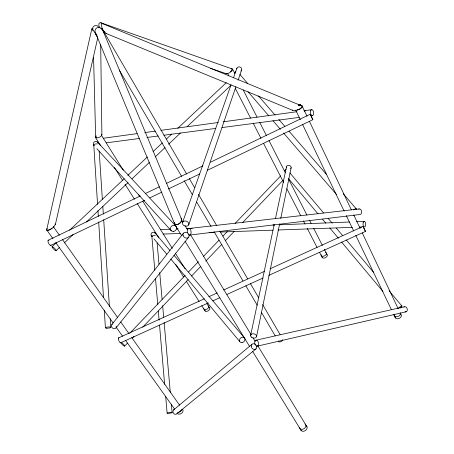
<?xml version="1.0" encoding="UTF-8"?>
<svg xmlns="http://www.w3.org/2000/svg" width="454" height="454" viewBox="0 0 454 454"><rect width="100%" height="100%" fill="white"/><g stroke="black" fill="none" stroke-linecap="round" stroke-linejoin="round"><path stroke-width="0.68" d="M97.638 37.557L94.057 31.439L91.81 28.835L46.785 229.457L47.046 230.223C50.388 230.008 54.298 227.477 55.343 224.248L55.059 223.964M92.866 30.503C91.203 26.287 96.447 23.324 98.785 27.376M256.572 336.482L279.613 223.958M280.754 218.397L291.139 167.696M250.614 335.41L274.216 224.503M275.544 218.266L286.457 166.97M55.337 224.724L97.565 38.601M188.733 224.781A3.303 2.52 19 0 0 184.948 220.984A3.303 2.52 19 0 0 183.28 225.025A3.303 2.52 19 0 0 188.733 224.781L235.881 86.799M238.168 80.103L241.602 70.058M100.692 44.407L101.889 134.946C100.981 137.017 98.121 138.305 95.959 137.636L95.652 136.949L93.564 57.295M95.652 136.949L96.174 136.001M182.57 222.426L231.012 84.904M233.594 77.56L236.886 68.213M111.832 324.587L183.371 233.271M116.201 327.709L188.722 237.13M124.617 346.158L127.546 343.082M132.437 337.963L133.902 336.425M142.704 327.209L188.172 279.585M191.594 275.998L200.884 266.271M205.77 261.152L221.904 244.252M225.326 240.665L234.128 231.449M242.436 222.744L283.018 180.238M129.759 333.247L185.141 275.499M188.575 271.923L198.375 261.703M203.279 256.589L218.964 240.24M222.886 236.148L227.295 231.551M235.138 223.374L280.72 175.846M56.058 250.699L59.656 247.294M64.281 242.918L73.015 234.65M86.379 222.012L128.011 182.627M132.125 178.734L149.599 162.203M155.251 156.857L165.018 147.618M168.616 144.213L180.437 133.033M187.116 126.711L230.808 85.38M52.062 246.664L56.188 242.788M69.587 230.172L124.209 178.757M127.818 175.363L147.402 156.931M153.066 151.591L162.345 142.862M166.465 138.981L171.623 134.129M177.803 128.312L226.245 82.713M173.638 409.922L251.936 344.297M176.941 413.747L255.999 348.859M48.249 240.228L140.275 195.969M145.388 193.512L159.45 186.753M166.476 183.371L202.904 165.852M210.577 162.169L310.269 114.226L311.518 116.814M50.689 245.432L144.684 200.345M149.803 197.893L161.953 192.065M168.343 188.995L199.675 173.967M207.353 170.284L312.857 119.68L310.269 114.226M118.46 337.952L204.3 298.806M208.817 296.746L217.205 292.915M223.657 289.975L264.319 271.43M270.13 268.779L363.069 226.393L365.453 231.427L268.847 275.379M120.719 342.776L208.312 302.926M212.818 300.871L219.901 297.648M226.989 294.425L263.053 278.018M257.509 346.107L406.126 311.784M255.784 340.256L404.412 306.785M103.376 138.243L137.034 133.629M144.752 132.568L155.268 131.127M160.881 130.36L218.385 122.478M223.294 121.803L296.933 111.707M303.942 110.748L311.66 109.686M106.31 142.84L139.27 138.493M146.988 137.477L158.208 135.996M163.82 135.252L215.718 128.408M222.029 127.574L299.18 117.399M311.104 115.827L312.505 115.639M189.568 235.07L359.971 214.504A2.803 2.071 82.5 0 0 361.594 211.093A2.803 2.071 82.5 0 0 358.717 209.112M187.451 232.891A3.292 1.907 83.4 0 1 188.773 228.532L359.233 208.942M299.254 104.84L102.383 23.568L101.554 23.92C101.185 27.444 103.126 31.457 106.06 33.431L106.548 33.409M160.353 229.571L170.267 229.174M176.64 228.918L178.059 228.861M186.56 228.521L192.224 228.294M272.973 225.065L274.386 225.008M279.346 224.809L349.466 222.006M356.549 221.722L364.341 221.41M163.128 234.071L180.136 233.464M209.192 232.437L214.861 232.232M220.531 232.034L272.973 230.172M277.933 229.996L352.344 227.352M359.432 227.102L361.56 227.028M231.256 68.809L232.363 69.292C231.705 71.755 228.924 73.559 226.455 73.769L210.412 68.293M231.812 68.809L100.811 22.745L99.999 22.7L98.927 23.551L98.819 25.43L99.687 27.825M104.965 32.064L103.234 31.649M301.218 105.72L302.211 106.27L302.216 106.747C300.139 109.476 296.059 110.986 292.699 110.339L106.06 33.431M100.811 22.745L102.718 23.767M300.565 105.379L301.87 105.918M226.455 73.769L225.916 73.27M102.383 23.568L103.001 23.892M95.493 34.362L96.486 35.032M292.37 109.987L292.699 110.339M97.377 141.994L175.755 225.956M101.571 134.265L101.889 134.946M96.861 148.708L171.26 230.757M239.877 74.45L247.759 83.553M258.422 95.868L275.113 115.134M278.824 119.419L284.851 126.377M289.022 131.195L326.579 174.557M343.269 193.83L356.254 208.817M248.037 91.736L268.819 115.872M272.973 120.696L280.362 129.276M283.597 133.033L336.698 194.709M154.763 232.698L169.909 250.46M174.041 255.307L244.28 337.674M289.885 172.895L323.577 212.943M328.134 218.351L332.232 223.22M336.329 228.095L342.702 235.671M346.345 239.996L373.665 272.468M389.146 290.866L401.898 306.019M288.534 178.666L318.021 213.896M322.561 219.316L325.734 223.107M329.82 227.987L338.44 238.282M341.612 242.078L382.898 291.394M151.273 235.643L152.181 236.727M153.997 238.9L166.703 254.115M170.789 259.007L239.763 341.59M97.077 35.293C90.834 29.05 100.379 23.33 103.291 31.479L181.373 218.743C182.593 222.21 176.912 226.716 174.421 223.391L95.578 32.966M46.796 230.059L52.976 238.713M55.859 242.754L113.114 322.953M115.997 326.988L122.586 336.221M125.474 340.262L174.489 408.918M180.947 218.141L181.373 218.743M53.249 226.535L59.383 235.206M62.243 239.252L117.433 317.301M120.702 321.926L128.879 333.491M131.739 337.538L179.568 405.178M95.55 137.613L100.459 145.388M114.442 167.515L122.756 180.669M125.026 184.262L134.475 199.21M137.119 203.398L158.662 237.482M175.664 264.393L183.603 276.951M186.248 281.134L199.096 301.467M201.741 305.656L205.146 311.035M101.486 135.366L123.329 170.222M138.771 194.862L139.526 196.066M142.914 201.474L172.287 248.349M175.301 253.156L185.096 268.779M206.939 303.635L209.578 307.84M174.705 224.372L181.753 235.859M185.09 241.301L249.626 346.504M252.589 351.339L301.178 430.545M182.883 222.125L181.413 219.702A4.109 2.003 -31.4 0 1 178.138 224.259A4.109 2.003 -31.4 0 1 174.659 222.676M184.988 225.61L187.564 229.855M190.504 234.701L251.147 334.751M252.986 337.782L255.193 341.419M257.764 345.664L307.017 426.913M119.237 70.024L181.628 176.368M184.137 180.647L192.388 194.698M196.69 202.036L211.031 226.478M214.26 231.983L242.947 280.873M245.813 285.759L257.287 305.321M261.589 312.653L275.215 335.875M101.906 28.409L186.719 174.126M189.216 178.416L194.556 187.598M198.477 194.335L216.654 225.559M219.861 231.069L247.657 278.824M250.506 283.722L258.701 297.807M262.622 304.543L280.084 334.541M312.857 119.68L311.609 117.087M227.573 73.366L228.873 75.886M235.354 88.496L250.585 118.125M253.179 123.17L260.954 138.3M263.547 143.345L283.642 182.434M286.883 188.739L300.815 215.849M303.408 220.888L305.031 224.043M307.296 228.453L317.023 247.368M319.616 252.413L322.204 257.458M232.59 69.087L234.837 73.508M243.208 89.943L257.043 117.121M259.62 122.177L266.379 135.451M268.95 140.507L285.362 172.741M288.579 179.063L306.927 215.088M309.497 220.145L311.109 223.306M313.68 228.362L322.368 245.427M324.304 249.218L327.198 254.91M295.73 110.146L300.327 119.731M302.472 124.209L344.155 211.133M346.3 215.605L353.66 230.944M355.805 235.416L391.359 309.56M393.811 314.673L395.343 317.868M364.136 228.674L363.069 226.393M364.386 229.145L365.447 231.404M302.148 105.969L307.006 116.23M309.435 121.354L351.339 209.827M353.774 214.952L360.147 228.419M362.275 232.902L398.107 308.55M400.229 313.039L401.143 314.962M103.291 31.479L103.665 32.767M91.81 28.835L91.901 29.198M174.245 222.625L174.421 223.391M157.118 242.998L158.979 264.12M159.723 272.565L162.084 299.317M162.646 305.65L163.701 317.618M164.138 322.544L170.284 392.233M171.345 404.202L172.089 412.646A2.497 0.301 -6 0 1 168.366 413.293A2.497 0.301 -6 0 1 168.36 412.771A2.497 0.301 -6 0 1 172.089 412.646M151.874 236.364L154.791 270.175M155.523 278.631L157.771 304.691M158.315 311.03L159.104 320.184M159.53 325.115L164.632 384.283M165.665 396.257L167.123 413.163M99.182 151.108L102.349 199.232M102.814 206.309L103.33 214.089M103.699 219.753L109.431 306.796M110.226 318.827L110.782 327.317M92.809 28.392L92.888 29.663M93.791 145.132L97.565 204.385M97.968 210.735L98.325 216.376M98.683 222.023L103.484 297.501M104.289 310.196L105.413 327.833M181.628 409.746A3.15 2.003 -38.3 0 1 178.042 412.397M304.957 423.962A3.473 2.542 -33 0 1 304.038 428.678A3.473 2.542 -33 0 1 299.515 427.339M325.535 252.532A2.809 1.646 -26.2 0 1 325.983 254.649A2.809 1.646 -26.2 0 1 322.771 256.289A2.809 1.646 -26.2 0 1 321.211 254.739M208.153 305.877A2.741 1.578 -32.8 0 1 207.041 309.123A2.741 1.578 -32.8 0 1 203.835 308.516M400.19 312.954A3.257 2.179 -22.4 0 1 397.653 316.597A3.257 2.179 -22.4 0 1 394.197 314.736M300.276 105.101A0.664 0.329 -9.7 0 1 299.969 105.481A0.664 0.329 -9.7 0 1 299.237 105.561M300.242 104.726A1.061 0.528 -9.7 0 1 300.417 105.487A1.061 0.528 -9.7 0 1 298.868 105.708A1.061 0.528 -9.7 0 1 298.959 104.908M306.144 425.92A3.467 2.548 -33 0 1 305.61 430.381A3.467 2.548 -33 0 1 300.837 429.972M209.226 307.585A2.741 1.583 -32.9 0 1 208.119 310.837A2.741 1.583 -32.9 0 1 204.913 310.224M96.322 137.795A3.127 1.152 -31.6 0 1 96.1 136.047M304.566 111.037A1.044 0.885 8.2 0 1 305.661 110.538M304.668 111.026A1.044 0.885 8.2 0 1 305.888 110.793M182.463 409.434A3.144 2.003 -38.4 0 1 181.748 413.089A3.144 2.003 -38.4 0 1 177.786 413.532M52.051 228.09A3.655 1.515 -34.5 0 1 47.92 230.416A3.655 1.515 -34.5 0 1 47.108 228.555M94.233 145.615A2.497 1.033 -3.1 0 1 94.375 144.349A2.497 1.033 -3.1 0 1 97.343 143.946M94.018 145.569A2.457 2.321 -38.5 0 1 94.466 141.807A2.457 2.321 -38.5 0 1 98.013 143.016M188.773 228.532A3.292 1.907 83.4 0 1 191.1 232.403A3.292 1.907 83.4 0 1 188.569 234.758M116.599 326.505A2.69 2.429 38.7 0 1 112.921 328.333A2.69 2.429 38.7 0 1 112.263 324.122M353.553 209.924A2.803 0.874 -39.9 0 1 355.692 208.709A2.803 0.874 -39.9 0 1 356.231 209.402M234.36 72.918A2.542 1.277 -41.6 0 1 235.904 71.749M50.984 244.933A2.877 0.953 63.9 0 1 49.548 244.723A2.877 0.953 63.9 0 1 47.976 241.375A2.877 0.953 63.9 0 1 48.873 240.433M236.755 68.781A2.531 2.23 19.8 0 1 240.376 67.198A2.531 2.23 19.8 0 1 240.87 70.966M326.466 254.359A2.803 1.651 -26.2 0 1 325.813 257.458A2.803 1.651 -26.2 0 1 322.09 257.038M231.33 68.787A3.206 1.209 -27.8 0 1 232.601 69.604A3.206 1.209 -27.8 0 1 230.354 71.653M152.209 236.699A2.315 0.726 -5.2 0 1 152.521 235.791A2.315 0.726 -5.2 0 1 155.302 235.433M152.073 236.341A2.304 2.037 -39.9 0 1 151.869 232.817A2.304 2.037 -39.9 0 1 155.319 233.594M403.964 307.052A2.645 1.975 72.8 0 1 407.227 308.93A2.645 1.975 72.8 0 1 405.082 311.784M255.557 345.244A3.059 1.873 76.9 0 1 255.5 340.415A3.059 1.873 76.9 0 1 258.525 343.003A3.059 1.873 76.9 0 1 256.516 346.061M120.934 342.447A2.622 0.505 44.3 0 1 124.016 344.898A2.622 0.505 44.3 0 1 123.567 345.653A2.622 0.505 44.3 0 1 120.866 342.566A2.673 0.812 66.6 0 1 118.812 340.614A2.673 0.812 66.6 0 1 118.931 337.997M177.548 412.709A2.537 2.27 59.4 0 1 175.074 414.264A2.537 2.27 59.4 0 1 172.951 411.806A2.537 2.27 59.4 0 1 174.688 409.4M398.192 308.538A2.593 0.528 -38.7 0 1 401.597 305.996A2.593 0.528 -38.7 0 1 400.258 308.022M284.266 170.92A2.366 0.925 -39.8 0 1 286.179 169.614M286.644 167.98A2.366 1.941 11 0 1 287.495 165.619A2.366 1.941 11 0 1 290.503 166.085A2.366 1.941 11 0 1 290.691 168.61M100.771 28.386A3.059 0.846 -30.1 0 1 101.503 29.345M282.734 339.654A2.429 1.566 -30.5 0 1 280.515 341.805A2.429 1.566 -30.5 0 1 278.291 340.994M400.74 314.531A3.252 2.185 -22.3 0 1 399.015 318.464A3.252 2.185 -22.3 0 1 395.156 316.739M300.474 105.515A3.808 1.674 -26 0 1 301.853 107.473A3.808 1.674 -26 0 1 297.092 109.976M298.959 105.442A1.061 0.528 -9.7 0 0 300.622 104.851A1.061 0.528 -9.7 0 0 299.146 104.499A1.061 0.528 -9.7 0 0 298.959 105.442M106.327 328.157A2.701 0.585 -4.8 0 0 110.742 327.476A2.701 0.585 -4.8 0 0 107.229 327.084A2.701 0.585 -4.8 0 0 106.327 328.157M173.439 231.421A3.292 2.906 -42.6 0 0 176.237 226.54A3.292 2.906 -42.6 0 0 170.835 227.091A3.292 2.906 -42.6 0 0 173.439 231.421M52.403 247.612A2.837 0.602 45.8 0 0 55.899 250.756A2.837 0.602 45.8 0 0 53.884 247.668A2.837 0.602 45.8 0 0 52.403 247.612M183.07 235.427A3.303 2.707 38.4 0 0 188.24 237.641A3.303 2.707 38.4 0 0 186.821 232.55A3.303 2.707 38.4 0 0 183.07 235.427M310.689 110.787A3.008 1.561 83.2 0 0 312.091 115.622A3.008 1.561 83.2 0 0 313.447 111.582A3.008 1.561 83.2 0 0 310.689 110.787M242.09 342.554A3.019 2.446 -42.1 0 0 244.695 338.162A3.019 2.446 -42.1 0 0 239.894 338.905A3.019 2.446 -42.1 0 0 242.09 342.554M251.227 346.209A3.059 2.537 52.5 0 0 255.454 349.239A3.059 2.537 52.5 0 0 255.21 344.297A3.059 2.537 52.5 0 0 251.227 346.209M363.189 222.664A2.764 1.334 87.3 0 0 364.392 226.926A2.764 1.334 87.3 0 0 365.504 222.914A2.764 1.334 87.3 0 0 363.189 222.664M251.3 337.044A3.03 2.111 13.2 0 0 256.402 337.004A3.03 2.111 13.2 0 0 253.082 333.775A3.03 2.111 13.2 0 0 251.3 337.044"/></g></svg>
